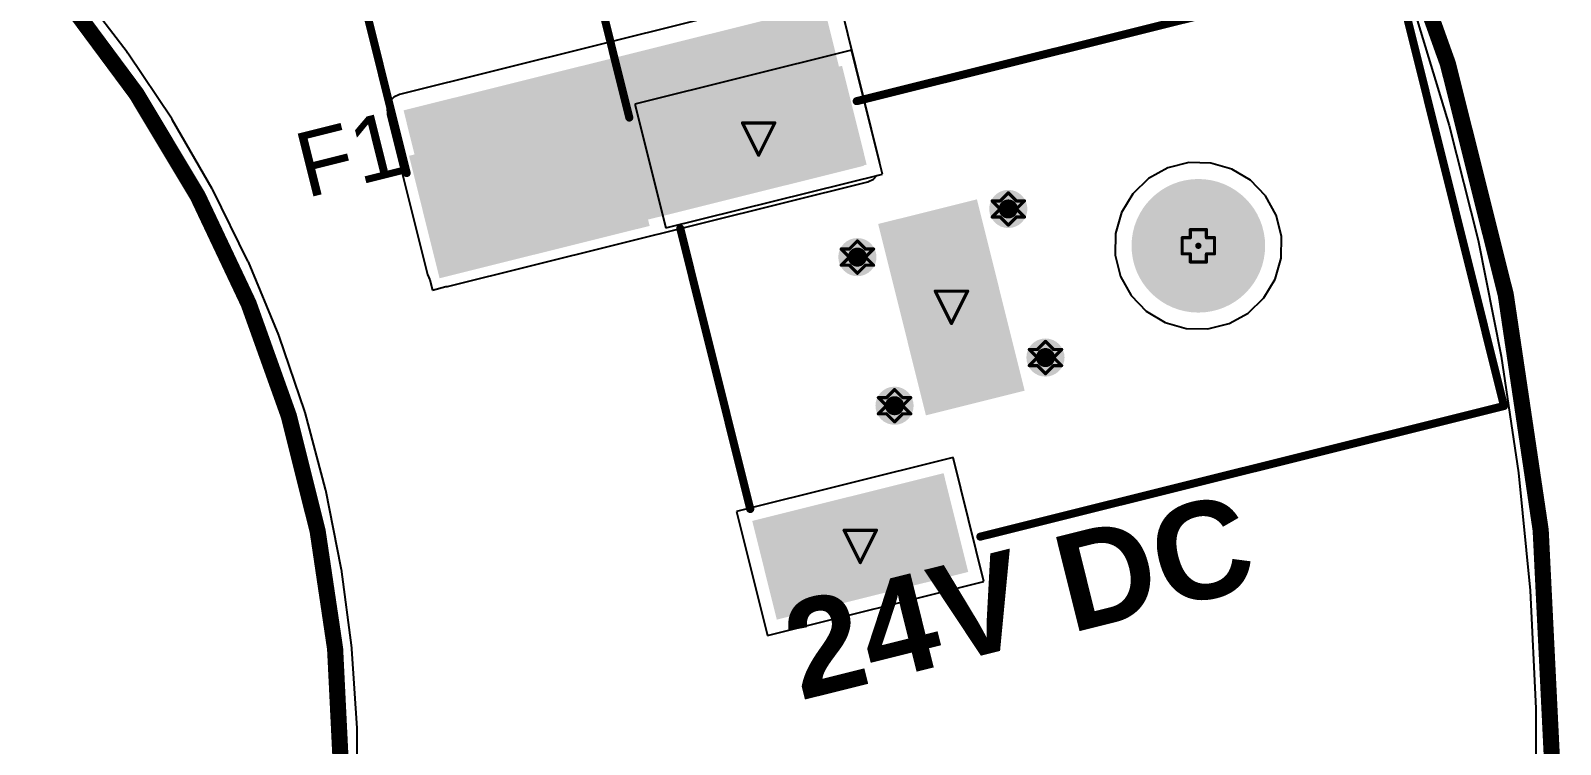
# Model space of a CAD drawing. Header units: inches. Extents: x -38 to 391, y -38 to 85.
# Drawn here: x 14.18 to 38.23, y 0.37 to 11.59 of the extents above; entities that cross this region are included whole.
import ezdxf

# ---------------------------------------------------------------- set-up
doc = ezdxf.new("R2010")
doc.units = ezdxf.units.IN
for name, color, linetype in [('Board Outline', 216, 'Continuous'), ('Bottom Layer', 5, 'Continuous'), ('Bottom Solder', 6, 'Continuous'), ('Drill Drawing', 1, 'Continuous'), ('Multi-Layer', 9, 'Continuous'), ('Pad Holes', 156, 'Continuous'), ('Top Layer', 1, 'Continuous'), ('Top Overlay', 2, 'Continuous'), ('Top Paste', 8, 'Continuous'), ('Top Solder', 216, 'Continuous'), ('Via Holes', 16, 'Continuous')]:
    doc.layers.add(name, color=color, linetype=linetype)
doc.styles.add('Arial', font='', dxfattribs={"height": 0.2})
doc.styles.add('Arial_Bold', font='', dxfattribs={"height": 0.2})
doc.styles.get('Arial').set_extended_font_data('Arial')
doc.styles.get('Arial_Bold').set_extended_font_data('Arial', bold=True)

msp = doc.modelspace()

# ---------------------------------------------------------------- hatches: boundary and pattern name
at = {"layer": 'Bottom Layer'}
for points in [[(24.352, 8.791), (23.989, 10.247), (26.9, 10.973), (27.263, 9.517)], [(29.747, 5.963), (28.291, 5.6), (27.566, 8.511), (29.021, 8.873)], [(28.497, 4.569), (28.86, 3.113), (25.949, 2.388), (25.586, 3.843)]]:
    msp.add_hatch(color=5, dxfattribs=at).paths.add_polyline_path(points)
h = msp.add_hatch(color=5, dxfattribs=at)
edge = h.paths.add_edge_path()
edge.add_arc((29.55, 8.783), 0.3, 0, 360)
h = msp.add_hatch(color=5, dxfattribs=at)
edge = h.paths.add_edge_path()
edge.add_arc((27.178, 8.026), 0.3, 0, 360)
h = msp.add_hatch(color=5, dxfattribs=at)
edge = h.paths.add_edge_path()
edge.add_arc((30.134, 6.447), 0.3, 0, 360)
h = msp.add_hatch(color=5, dxfattribs=at)
edge = h.paths.add_edge_path()
edge.add_arc((27.762, 5.69), 0.3, 0, 360)
at = {"layer": 'Bottom Solder'}
for points in [[(24.316, 8.731), (23.929, 10.283), (26.937, 11.033), (27.324, 9.481)], [(29.807, 5.926), (28.255, 5.539), (27.505, 8.547), (29.057, 8.934)], [(28.533, 4.629), (28.92, 3.077), (25.912, 2.327), (25.525, 3.879)]]:
    msp.add_hatch(color=6, dxfattribs=at).paths.add_polyline_path(points)
h = msp.add_hatch(color=6, dxfattribs=at)
edge = h.paths.add_edge_path()
edge.add_arc((32.537, 8.204), 0.05, 0, 360)
at = {"layer": 'Multi-Layer'}
for points in [[(24.352, 8.791), (23.989, 10.247), (26.9, 10.973), (27.263, 9.517)], [(29.747, 5.963), (28.291, 5.6), (27.566, 8.511), (29.021, 8.873)], [(28.497, 4.569), (28.86, 3.113), (25.949, 2.388), (25.586, 3.843)]]:
    msp.add_hatch(color=9, dxfattribs=at).paths.add_polyline_path(points)
at = {"layer": 'Pad Holes'}
h = msp.add_hatch(color=7, dxfattribs=at)
edge = h.paths.add_edge_path()
edge.add_arc((25.044, 9.737), 0.5, 104, 284)
edge.add_line((25.165, 9.252), (26.329, 9.542))
edge.add_arc((26.208, 10.027), 0.5, 284, 464)
edge.add_line((26.087, 10.512), (24.923, 10.222))
h = msp.add_hatch(color=7, dxfattribs=at)
edge = h.paths.add_edge_path()
edge.add_arc((32.537, 8.204), 1.05, 0, 360)
h = msp.add_hatch(color=7, dxfattribs=at)
edge = h.paths.add_edge_path()
edge.add_arc((28.511, 7.819), 0.5, 14, 194)
edge.add_line((28.026, 7.698), (28.316, 6.533))
edge.add_arc((28.801, 6.654), 0.5, 194, 374)
edge.add_line((29.287, 6.775), (28.996, 7.94))
h = msp.add_hatch(color=7, dxfattribs=at)
edge = h.paths.add_edge_path()
edge.add_arc((26.641, 3.333), 0.5, 104, 284)
edge.add_line((26.762, 2.848), (27.926, 3.138))
edge.add_arc((27.805, 3.623), 0.5, 284, 464)
edge.add_line((27.684, 4.108), (26.52, 3.818))
at = {"layer": 'Top Layer'}
for points in [[(26.649, 11.98), (20.045, 10.333), (20.673, 7.814), (27.277, 9.461)], [(24.352, 8.791), (23.989, 10.247), (26.9, 10.973), (27.263, 9.517)], [(20.685, 7.817), (20.254, 9.544), (23.359, 10.318), (23.79, 8.591)], [(29.747, 5.963), (28.291, 5.6), (27.566, 8.511), (29.021, 8.873)], [(28.497, 4.569), (28.86, 3.113), (25.949, 2.388), (25.586, 3.843)]]:
    msp.add_hatch(color=1, dxfattribs=at).paths.add_polyline_path(points)
h = msp.add_hatch(color=1, dxfattribs=at)
edge = h.paths.add_edge_path()
edge.add_arc((29.55, 8.783), 0.3, 0, 360)
h = msp.add_hatch(color=1, dxfattribs=at)
edge = h.paths.add_edge_path()
edge.add_arc((27.178, 8.026), 0.3, 0, 360)
h = msp.add_hatch(color=1, dxfattribs=at)
edge = h.paths.add_edge_path()
edge.add_arc((30.134, 6.447), 0.3, 0, 360)
h = msp.add_hatch(color=1, dxfattribs=at)
edge = h.paths.add_edge_path()
edge.add_arc((27.762, 5.69), 0.3, 0, 360)
at = {"layer": 'Top Paste'}
msp.add_hatch(color=8, dxfattribs=at).paths.add_polyline_path([(20.685, 7.817), (20.254, 9.544), (23.359, 10.318), (23.79, 8.591)])
at = {"layer": 'Top Solder'}
for points in [[(24.316, 8.731), (23.929, 10.283), (26.937, 11.033), (27.324, 9.481)], [(20.611, 7.694), (20.131, 9.618), (23.433, 10.442), (23.913, 8.517)], [(29.807, 5.926), (28.255, 5.539), (27.505, 8.547), (29.057, 8.934)], [(28.533, 4.629), (28.92, 3.077), (25.912, 2.327), (25.525, 3.879)]]:
    msp.add_hatch(color=216, dxfattribs=at).paths.add_polyline_path(points)
h = msp.add_hatch(color=216, dxfattribs=at)
edge = h.paths.add_edge_path()
edge.add_arc((32.537, 8.204), 0.05, 0, 360)
at = {"layer": 'Via Holes'}
h = msp.add_hatch(color=7, dxfattribs=at)
edge = h.paths.add_edge_path()
edge.add_arc((29.55, 8.783), 0.15, 0, 360)
h = msp.add_hatch(color=7, dxfattribs=at)
edge = h.paths.add_edge_path()
edge.add_arc((27.178, 8.026), 0.15, 0, 360)
h = msp.add_hatch(color=7, dxfattribs=at)
edge = h.paths.add_edge_path()
edge.add_arc((30.134, 6.447), 0.15, 0, 360)
h = msp.add_hatch(color=7, dxfattribs=at)
edge = h.paths.add_edge_path()
edge.add_arc((27.762, 5.69), 0.15, 0, 360)

# ---------------------------------------------------------------- linework, layer by layer
at = {"layer": 'Board Outline'}
for points in [[(38.101, 0, 0.254, 0.254, 1), (-38.099, 0, 0.254, 0.254, 1)], [(19.061, 0, 0.254, 0.254, 1), (-19.061, 0, 0.254, 0.254, 1)]]:
    msp.add_lwpolyline(points, format="xyseb", close=True, dxfattribs=at)
at = {"layer": 'Bottom Layer'}
for p, q in [((15.703, 11.246), (14.944, 12.236)), ((35.942, 11.874), (36.481, 10.096)), ((15.707, 11.239), (15.703, 11.246)), ((15.713, 11.232), (15.707, 11.239)), ((16.407, 10.195), (15.713, 11.232)), ((27.085, 11.281), (23.681, 10.432)), ((27.571, 9.332), (27.085, 11.281)), ((23.681, 10.432), (24.167, 8.484)), ((16.41, 10.187), (16.407, 10.195)), ((16.415, 10.18), (16.41, 10.187)), ((17.039, 9.1), (16.415, 10.18)), ((36.481, 10.096), (36.933, 8.294)), ((32.055, 9.428), (31.755, 9.261)), ((32.389, 9.511), (32.055, 9.428)), ((32.732, 9.505), (32.389, 9.511)), ((33.062, 9.41), (32.732, 9.505)), ((33.356, 9.234), (33.062, 9.41)), ((24.167, 8.484), (27.571, 9.332)), ((31.755, 9.261), (31.508, 9.023)), ((33.595, 8.987), (33.356, 9.234)), ((17.042, 9.092), (17.039, 9.1)), ((17.047, 9.085), (17.042, 9.092)), ((17.599, 7.965), (17.047, 9.085)), ((31.508, 9.023), (31.331, 8.729)), ((33.761, 8.686), (33.595, 8.987)), ((31.331, 8.729), (31.237, 8.399)), ((33.844, 8.353), (33.761, 8.686)), ((31.237, 8.399), (31.231, 8.055)), ((33.838, 8.01), (33.844, 8.353)), ((36.933, 8.294), (37.295, 6.471)), ((17.602, 7.957), (17.599, 7.965)), ((17.606, 7.95), (17.602, 7.957)), ((18.084, 6.797), (17.606, 7.95)), ((31.231, 8.055), (31.314, 7.722)), ((33.744, 7.68), (33.838, 8.01)), ((31.314, 7.722), (31.48, 7.422)), ((33.567, 7.385), (33.744, 7.68)), ((31.48, 7.422), (31.719, 7.175)), ((33.32, 7.147), (33.567, 7.385)), ((31.719, 7.175), (32.013, 6.998)), ((32.013, 6.998), (32.343, 6.903)), ((32.686, 6.897), (33.019, 6.98)), ((33.019, 6.98), (33.32, 7.147)), ((18.086, 6.789), (18.084, 6.797)), ((18.09, 6.781), (18.086, 6.789)), ((18.491, 5.599), (18.09, 6.781)), ((32.343, 6.903), (32.686, 6.897)), ((37.295, 6.471), (37.568, 4.634)), ((18.492, 5.591), (18.491, 5.599)), ((18.496, 5.583), (18.492, 5.591)), ((18.819, 4.378), (18.496, 5.583)), ((28.682, 4.877), (25.278, 4.028)), ((29.168, 2.928), (28.682, 4.877)), ((37.568, 4.634), (37.75, 2.785)), ((18.82, 4.369), (18.819, 4.378)), ((18.823, 4.361), (18.82, 4.369)), ((19.066, 3.137), (18.823, 4.361)), ((25.278, 4.028), (25.764, 2.08)), ((19.066, 3.129), (19.066, 3.137)), ((19.069, 3.121), (19.066, 3.129)), ((19.232, 1.883), (19.069, 3.121)), ((25.764, 2.08), (29.168, 2.928)), ((37.75, 2.785), (37.841, 0.929)), ((19.231, 1.875), (19.232, 1.883)), ((19.234, 1.866), (19.231, 1.875)), ((19.315, 0.621), (19.234, 1.866)), ((37.841, 0.929), (37.841, 0)), ((19.314, 0.613), (19.315, 0.621)), ((19.316, 0.604), (19.314, 0.613)), ((19.316, -0.644), (19.316, 0.604))]:
    msp.add_line(p, q, dxfattribs=at)
at = {"layer": 'Drill Drawing'}
for points in [[(25.372, 10.136, 0.0508, 0.0508, 0), (25.88, 10.136, 0.0508, 0.0508, 0)], [(25.372, 10.136, 0.0508, 0.0508, 0), (25.626, 9.628, 0.0508, 0.0508, 0)], [(25.626, 9.628, 0.0508, 0.0508, 0), (25.88, 10.136, 0.0508, 0.0508, 0)], [(29.296, 8.91, 0.0508, 0.0508, 0), (29.423, 8.783, 0.0508, 0.0508, 0)], [(29.296, 8.91, 0.0508, 0.0508, 0), (29.423, 8.91, 0.0508, 0.0508, 0)], [(29.423, 8.91, 0.0508, 0.0508, 0), (29.55, 9.037, 0.0508, 0.0508, 0)], [(29.55, 9.037, 0.0508, 0.0508, 0), (29.677, 8.91, 0.0508, 0.0508, 0)], [(29.677, 8.91, 0.0508, 0.0508, 0), (29.804, 8.91, 0.0508, 0.0508, 0)], [(29.677, 8.783, 0.0508, 0.0508, 0), (29.804, 8.91, 0.0508, 0.0508, 0)], [(29.296, 8.656, 0.0508, 0.0508, 0), (29.423, 8.783, 0.0508, 0.0508, 0)], [(29.296, 8.656, 0.0508, 0.0508, 0), (29.423, 8.656, 0.0508, 0.0508, 0)], [(29.423, 8.656, 0.0508, 0.0508, 0), (29.55, 8.529, 0.0508, 0.0508, 0)], [(29.55, 8.529, 0.0508, 0.0508, 0), (29.677, 8.656, 0.0508, 0.0508, 0)], [(29.677, 8.783, 0.0508, 0.0508, 0), (29.804, 8.656, 0.0508, 0.0508, 0)], [(29.677, 8.656, 0.0508, 0.0508, 0), (29.804, 8.656, 0.0508, 0.0508, 0)], [(32.41, 8.331, 0.0508, 0.0508, 0), (32.41, 8.458, 0.0508, 0.0508, 0)], [(32.41, 8.458, 0.0508, 0.0508, 0), (32.664, 8.458, 0.0508, 0.0508, 0)], [(32.664, 8.331, 0.0508, 0.0508, 0), (32.664, 8.458, 0.0508, 0.0508, 0)], [(26.924, 8.153, 0.0508, 0.0508, 0), (27.051, 8.026, 0.0508, 0.0508, 0)], [(26.924, 8.153, 0.0508, 0.0508, 0), (27.051, 8.153, 0.0508, 0.0508, 0)], [(27.051, 8.153, 0.0508, 0.0508, 0), (27.178, 8.28, 0.0508, 0.0508, 0)], [(27.178, 8.28, 0.0508, 0.0508, 0), (27.305, 8.153, 0.0508, 0.0508, 0)], [(27.305, 8.153, 0.0508, 0.0508, 0), (27.432, 8.153, 0.0508, 0.0508, 0)], [(27.305, 8.026, 0.0508, 0.0508, 0), (27.432, 8.153, 0.0508, 0.0508, 0)], [(32.283, 8.077, 0.0508, 0.0508, 0), (32.283, 8.331, 0.0508, 0.0508, 0)], [(32.283, 8.331, 0.0508, 0.0508, 0), (32.41, 8.331, 0.0508, 0.0508, 0)], [(32.664, 8.331, 0.0508, 0.0508, 0), (32.791, 8.331, 0.0508, 0.0508, 0)], [(32.791, 8.077, 0.0508, 0.0508, 0), (32.791, 8.331, 0.0508, 0.0508, 0)], [(26.924, 7.899, 0.0508, 0.0508, 0), (27.051, 8.026, 0.0508, 0.0508, 0)], [(27.305, 8.026, 0.0508, 0.0508, 0), (27.432, 7.899, 0.0508, 0.0508, 0)], [(32.283, 8.077, 0.0508, 0.0508, 0), (32.41, 8.077, 0.0508, 0.0508, 0)], [(32.41, 7.95, 0.0508, 0.0508, 0), (32.41, 8.077, 0.0508, 0.0508, 0)], [(32.41, 7.95, 0.0508, 0.0508, 0), (32.664, 7.95, 0.0508, 0.0508, 0)], [(32.664, 8.077, 0.0508, 0.0508, 0), (32.791, 8.077, 0.0508, 0.0508, 0)], [(32.664, 7.95, 0.0508, 0.0508, 0), (32.664, 8.077, 0.0508, 0.0508, 0)], [(26.924, 7.899, 0.0508, 0.0508, 0), (27.051, 7.899, 0.0508, 0.0508, 0)], [(27.051, 7.899, 0.0508, 0.0508, 0), (27.178, 7.772, 0.0508, 0.0508, 0)], [(27.178, 7.772, 0.0508, 0.0508, 0), (27.305, 7.899, 0.0508, 0.0508, 0)], [(27.305, 7.899, 0.0508, 0.0508, 0), (27.432, 7.899, 0.0508, 0.0508, 0)], [(28.402, 7.491, 0.0508, 0.0508, 0), (28.91, 7.491, 0.0508, 0.0508, 0)], [(28.402, 7.491, 0.0508, 0.0508, 0), (28.656, 6.983, 0.0508, 0.0508, 0)], [(28.656, 6.983, 0.0508, 0.0508, 0), (28.91, 7.491, 0.0508, 0.0508, 0)], [(29.88, 6.574, 0.0508, 0.0508, 0), (30.007, 6.447, 0.0508, 0.0508, 0)], [(29.88, 6.574, 0.0508, 0.0508, 0), (30.007, 6.574, 0.0508, 0.0508, 0)], [(30.007, 6.574, 0.0508, 0.0508, 0), (30.134, 6.701, 0.0508, 0.0508, 0)], [(30.134, 6.701, 0.0508, 0.0508, 0), (30.261, 6.574, 0.0508, 0.0508, 0)], [(30.261, 6.574, 0.0508, 0.0508, 0), (30.388, 6.574, 0.0508, 0.0508, 0)], [(30.261, 6.447, 0.0508, 0.0508, 0), (30.388, 6.574, 0.0508, 0.0508, 0)], [(29.88, 6.32, 0.0508, 0.0508, 0), (30.007, 6.447, 0.0508, 0.0508, 0)], [(29.88, 6.32, 0.0508, 0.0508, 0), (30.007, 6.32, 0.0508, 0.0508, 0)], [(30.007, 6.32, 0.0508, 0.0508, 0), (30.134, 6.193, 0.0508, 0.0508, 0)], [(30.134, 6.193, 0.0508, 0.0508, 0), (30.261, 6.32, 0.0508, 0.0508, 0)], [(30.261, 6.447, 0.0508, 0.0508, 0), (30.388, 6.32, 0.0508, 0.0508, 0)], [(30.261, 6.32, 0.0508, 0.0508, 0), (30.388, 6.32, 0.0508, 0.0508, 0)], [(27.508, 5.817, 0.0508, 0.0508, 0), (27.635, 5.69, 0.0508, 0.0508, 0)], [(27.508, 5.817, 0.0508, 0.0508, 0), (27.635, 5.817, 0.0508, 0.0508, 0)], [(27.635, 5.817, 0.0508, 0.0508, 0), (27.762, 5.944, 0.0508, 0.0508, 0)], [(27.762, 5.944, 0.0508, 0.0508, 0), (27.889, 5.817, 0.0508, 0.0508, 0)], [(27.889, 5.817, 0.0508, 0.0508, 0), (28.016, 5.817, 0.0508, 0.0508, 0)], [(27.889, 5.69, 0.0508, 0.0508, 0), (28.016, 5.817, 0.0508, 0.0508, 0)], [(27.508, 5.563, 0.0508, 0.0508, 0), (27.635, 5.69, 0.0508, 0.0508, 0)], [(27.508, 5.563, 0.0508, 0.0508, 0), (27.635, 5.563, 0.0508, 0.0508, 0)], [(27.635, 5.563, 0.0508, 0.0508, 0), (27.762, 5.436, 0.0508, 0.0508, 0)], [(27.762, 5.436, 0.0508, 0.0508, 0), (27.889, 5.563, 0.0508, 0.0508, 0)], [(27.889, 5.69, 0.0508, 0.0508, 0), (28.016, 5.563, 0.0508, 0.0508, 0)], [(27.889, 5.563, 0.0508, 0.0508, 0), (28.016, 5.563, 0.0508, 0.0508, 0)], [(26.969, 3.732, 0.0508, 0.0508, 0), (27.477, 3.732, 0.0508, 0.0508, 0)], [(26.969, 3.732, 0.0508, 0.0508, 0), (27.223, 3.224, 0.0508, 0.0508, 0)], [(27.223, 3.224, 0.0508, 0.0508, 0), (27.477, 3.732, 0.0508, 0.0508, 0)]]:
    msp.add_lwpolyline(points, format="xyseb", dxfattribs=at)
for points in [[(25.36, 10.136, 0.0254, 0.0254, 1), (25.385, 10.136, 0.0254, 0.0254, 1)], [(25.36, 10.136, 0.0254, 0.0254, 1), (25.385, 10.136, 0.0254, 0.0254, 1)], [(25.868, 10.136, 0.0254, 0.0254, 1), (25.893, 10.136, 0.0254, 0.0254, 1)], [(25.868, 10.136, 0.0254, 0.0254, 1), (25.893, 10.136, 0.0254, 0.0254, 1)], [(25.614, 9.628, 0.0254, 0.0254, 1), (25.639, 9.628, 0.0254, 0.0254, 1)], [(25.614, 9.628, 0.0254, 0.0254, 1), (25.639, 9.628, 0.0254, 0.0254, 1)], [(29.284, 8.91, 0.0254, 0.0254, 1), (29.309, 8.91, 0.0254, 0.0254, 1)], [(29.284, 8.91, 0.0254, 0.0254, 1), (29.309, 8.91, 0.0254, 0.0254, 1)], [(29.411, 8.91, 0.0254, 0.0254, 1), (29.436, 8.91, 0.0254, 0.0254, 1)], [(29.411, 8.91, 0.0254, 0.0254, 1), (29.436, 8.91, 0.0254, 0.0254, 1)], [(29.538, 9.037, 0.0254, 0.0254, 1), (29.563, 9.037, 0.0254, 0.0254, 1)], [(29.538, 9.037, 0.0254, 0.0254, 1), (29.563, 9.037, 0.0254, 0.0254, 1)], [(29.665, 8.91, 0.0254, 0.0254, 1), (29.69, 8.91, 0.0254, 0.0254, 1)], [(29.665, 8.91, 0.0254, 0.0254, 1), (29.69, 8.91, 0.0254, 0.0254, 1)], [(29.792, 8.91, 0.0254, 0.0254, 1), (29.817, 8.91, 0.0254, 0.0254, 1)], [(29.792, 8.91, 0.0254, 0.0254, 1), (29.817, 8.91, 0.0254, 0.0254, 1)], [(29.284, 8.656, 0.0254, 0.0254, 1), (29.309, 8.656, 0.0254, 0.0254, 1)], [(29.284, 8.656, 0.0254, 0.0254, 1), (29.309, 8.656, 0.0254, 0.0254, 1)], [(29.411, 8.783, 0.0254, 0.0254, 1), (29.436, 8.783, 0.0254, 0.0254, 1)], [(29.411, 8.783, 0.0254, 0.0254, 1), (29.436, 8.783, 0.0254, 0.0254, 1)], [(29.411, 8.656, 0.0254, 0.0254, 1), (29.436, 8.656, 0.0254, 0.0254, 1)], [(29.411, 8.656, 0.0254, 0.0254, 1), (29.436, 8.656, 0.0254, 0.0254, 1)], [(29.665, 8.783, 0.0254, 0.0254, 1), (29.69, 8.783, 0.0254, 0.0254, 1)], [(29.665, 8.783, 0.0254, 0.0254, 1), (29.69, 8.783, 0.0254, 0.0254, 1)], [(29.665, 8.656, 0.0254, 0.0254, 1), (29.69, 8.656, 0.0254, 0.0254, 1)], [(29.665, 8.656, 0.0254, 0.0254, 1), (29.69, 8.656, 0.0254, 0.0254, 1)], [(29.792, 8.656, 0.0254, 0.0254, 1), (29.817, 8.656, 0.0254, 0.0254, 1)], [(29.792, 8.656, 0.0254, 0.0254, 1), (29.817, 8.656, 0.0254, 0.0254, 1)], [(29.538, 8.529, 0.0254, 0.0254, 1), (29.563, 8.529, 0.0254, 0.0254, 1)], [(29.538, 8.529, 0.0254, 0.0254, 1), (29.563, 8.529, 0.0254, 0.0254, 1)], [(32.398, 8.458, 0.0254, 0.0254, 1), (32.423, 8.458, 0.0254, 0.0254, 1)], [(32.398, 8.458, 0.0254, 0.0254, 1), (32.423, 8.458, 0.0254, 0.0254, 1)], [(32.652, 8.458, 0.0254, 0.0254, 1), (32.677, 8.458, 0.0254, 0.0254, 1)], [(32.652, 8.458, 0.0254, 0.0254, 1), (32.677, 8.458, 0.0254, 0.0254, 1)], [(26.911, 8.153, 0.0254, 0.0254, 1), (26.937, 8.153, 0.0254, 0.0254, 1)], [(26.911, 8.153, 0.0254, 0.0254, 1), (26.937, 8.153, 0.0254, 0.0254, 1)], [(27.038, 8.153, 0.0254, 0.0254, 1), (27.064, 8.153, 0.0254, 0.0254, 1)], [(27.038, 8.153, 0.0254, 0.0254, 1), (27.064, 8.153, 0.0254, 0.0254, 1)], [(27.165, 8.28, 0.0254, 0.0254, 1), (27.191, 8.28, 0.0254, 0.0254, 1)], [(27.165, 8.28, 0.0254, 0.0254, 1), (27.191, 8.28, 0.0254, 0.0254, 1)], [(27.292, 8.153, 0.0254, 0.0254, 1), (27.318, 8.153, 0.0254, 0.0254, 1)], [(27.292, 8.153, 0.0254, 0.0254, 1), (27.318, 8.153, 0.0254, 0.0254, 1)], [(27.419, 8.153, 0.0254, 0.0254, 1), (27.445, 8.153, 0.0254, 0.0254, 1)], [(27.419, 8.153, 0.0254, 0.0254, 1), (27.445, 8.153, 0.0254, 0.0254, 1)], [(32.271, 8.331, 0.0254, 0.0254, 1), (32.296, 8.331, 0.0254, 0.0254, 1)], [(32.271, 8.331, 0.0254, 0.0254, 1), (32.296, 8.331, 0.0254, 0.0254, 1)], [(32.398, 8.331, 0.0254, 0.0254, 1), (32.423, 8.331, 0.0254, 0.0254, 1)], [(32.398, 8.331, 0.0254, 0.0254, 1), (32.423, 8.331, 0.0254, 0.0254, 1)], [(32.652, 8.331, 0.0254, 0.0254, 1), (32.677, 8.331, 0.0254, 0.0254, 1)], [(32.652, 8.331, 0.0254, 0.0254, 1), (32.677, 8.331, 0.0254, 0.0254, 1)], [(32.779, 8.331, 0.0254, 0.0254, 1), (32.804, 8.331, 0.0254, 0.0254, 1)], [(32.779, 8.331, 0.0254, 0.0254, 1), (32.804, 8.331, 0.0254, 0.0254, 1)], [(27.038, 8.026, 0.0254, 0.0254, 1), (27.064, 8.026, 0.0254, 0.0254, 1)], [(27.038, 8.026, 0.0254, 0.0254, 1), (27.064, 8.026, 0.0254, 0.0254, 1)], [(27.292, 8.026, 0.0254, 0.0254, 1), (27.318, 8.026, 0.0254, 0.0254, 1)], [(27.292, 8.026, 0.0254, 0.0254, 1), (27.318, 8.026, 0.0254, 0.0254, 1)], [(32.271, 8.077, 0.0254, 0.0254, 1), (32.296, 8.077, 0.0254, 0.0254, 1)], [(32.271, 8.077, 0.0254, 0.0254, 1), (32.296, 8.077, 0.0254, 0.0254, 1)], [(32.398, 8.077, 0.0254, 0.0254, 1), (32.423, 8.077, 0.0254, 0.0254, 1)], [(32.398, 8.077, 0.0254, 0.0254, 1), (32.423, 8.077, 0.0254, 0.0254, 1)], [(32.398, 7.95, 0.0254, 0.0254, 1), (32.423, 7.95, 0.0254, 0.0254, 1)], [(32.398, 7.95, 0.0254, 0.0254, 1), (32.423, 7.95, 0.0254, 0.0254, 1)], [(32.652, 8.077, 0.0254, 0.0254, 1), (32.677, 8.077, 0.0254, 0.0254, 1)], [(32.652, 8.077, 0.0254, 0.0254, 1), (32.677, 8.077, 0.0254, 0.0254, 1)], [(32.652, 7.95, 0.0254, 0.0254, 1), (32.677, 7.95, 0.0254, 0.0254, 1)], [(32.652, 7.95, 0.0254, 0.0254, 1), (32.677, 7.95, 0.0254, 0.0254, 1)], [(32.779, 8.077, 0.0254, 0.0254, 1), (32.804, 8.077, 0.0254, 0.0254, 1)], [(32.779, 8.077, 0.0254, 0.0254, 1), (32.804, 8.077, 0.0254, 0.0254, 1)], [(26.911, 7.899, 0.0254, 0.0254, 1), (26.937, 7.899, 0.0254, 0.0254, 1)], [(26.911, 7.899, 0.0254, 0.0254, 1), (26.937, 7.899, 0.0254, 0.0254, 1)], [(27.038, 7.899, 0.0254, 0.0254, 1), (27.064, 7.899, 0.0254, 0.0254, 1)], [(27.038, 7.899, 0.0254, 0.0254, 1), (27.064, 7.899, 0.0254, 0.0254, 1)], [(27.165, 7.772, 0.0254, 0.0254, 1), (27.191, 7.772, 0.0254, 0.0254, 1)], [(27.165, 7.772, 0.0254, 0.0254, 1), (27.191, 7.772, 0.0254, 0.0254, 1)], [(27.292, 7.899, 0.0254, 0.0254, 1), (27.318, 7.899, 0.0254, 0.0254, 1)], [(27.292, 7.899, 0.0254, 0.0254, 1), (27.318, 7.899, 0.0254, 0.0254, 1)], [(27.419, 7.899, 0.0254, 0.0254, 1), (27.445, 7.899, 0.0254, 0.0254, 1)], [(27.419, 7.899, 0.0254, 0.0254, 1), (27.445, 7.899, 0.0254, 0.0254, 1)], [(28.39, 7.491, 0.0254, 0.0254, 1), (28.415, 7.491, 0.0254, 0.0254, 1)], [(28.39, 7.491, 0.0254, 0.0254, 1), (28.415, 7.491, 0.0254, 0.0254, 1)], [(28.898, 7.491, 0.0254, 0.0254, 1), (28.923, 7.491, 0.0254, 0.0254, 1)], [(28.898, 7.491, 0.0254, 0.0254, 1), (28.923, 7.491, 0.0254, 0.0254, 1)], [(28.644, 6.983, 0.0254, 0.0254, 1), (28.669, 6.983, 0.0254, 0.0254, 1)], [(28.644, 6.983, 0.0254, 0.0254, 1), (28.669, 6.983, 0.0254, 0.0254, 1)], [(29.868, 6.574, 0.0254, 0.0254, 1), (29.893, 6.574, 0.0254, 0.0254, 1)], [(29.868, 6.574, 0.0254, 0.0254, 1), (29.893, 6.574, 0.0254, 0.0254, 1)], [(29.995, 6.574, 0.0254, 0.0254, 1), (30.02, 6.574, 0.0254, 0.0254, 1)], [(29.995, 6.574, 0.0254, 0.0254, 1), (30.02, 6.574, 0.0254, 0.0254, 1)], [(30.122, 6.701, 0.0254, 0.0254, 1), (30.147, 6.701, 0.0254, 0.0254, 1)], [(30.122, 6.701, 0.0254, 0.0254, 1), (30.147, 6.701, 0.0254, 0.0254, 1)], [(30.249, 6.574, 0.0254, 0.0254, 1), (30.274, 6.574, 0.0254, 0.0254, 1)], [(30.249, 6.574, 0.0254, 0.0254, 1), (30.274, 6.574, 0.0254, 0.0254, 1)], [(30.376, 6.574, 0.0254, 0.0254, 1), (30.401, 6.574, 0.0254, 0.0254, 1)], [(30.376, 6.574, 0.0254, 0.0254, 1), (30.401, 6.574, 0.0254, 0.0254, 1)], [(29.868, 6.32, 0.0254, 0.0254, 1), (29.893, 6.32, 0.0254, 0.0254, 1)], [(29.868, 6.32, 0.0254, 0.0254, 1), (29.893, 6.32, 0.0254, 0.0254, 1)], [(29.995, 6.447, 0.0254, 0.0254, 1), (30.02, 6.447, 0.0254, 0.0254, 1)], [(29.995, 6.447, 0.0254, 0.0254, 1), (30.02, 6.447, 0.0254, 0.0254, 1)], [(29.995, 6.32, 0.0254, 0.0254, 1), (30.02, 6.32, 0.0254, 0.0254, 1)], [(29.995, 6.32, 0.0254, 0.0254, 1), (30.02, 6.32, 0.0254, 0.0254, 1)], [(30.249, 6.447, 0.0254, 0.0254, 1), (30.274, 6.447, 0.0254, 0.0254, 1)], [(30.249, 6.447, 0.0254, 0.0254, 1), (30.274, 6.447, 0.0254, 0.0254, 1)], [(30.249, 6.32, 0.0254, 0.0254, 1), (30.274, 6.32, 0.0254, 0.0254, 1)], [(30.249, 6.32, 0.0254, 0.0254, 1), (30.274, 6.32, 0.0254, 0.0254, 1)], [(30.376, 6.32, 0.0254, 0.0254, 1), (30.401, 6.32, 0.0254, 0.0254, 1)], [(30.376, 6.32, 0.0254, 0.0254, 1), (30.401, 6.32, 0.0254, 0.0254, 1)], [(30.122, 6.193, 0.0254, 0.0254, 1), (30.147, 6.193, 0.0254, 0.0254, 1)], [(30.122, 6.193, 0.0254, 0.0254, 1), (30.147, 6.193, 0.0254, 0.0254, 1)], [(27.495, 5.817, 0.0254, 0.0254, 1), (27.521, 5.817, 0.0254, 0.0254, 1)], [(27.495, 5.817, 0.0254, 0.0254, 1), (27.521, 5.817, 0.0254, 0.0254, 1)], [(27.622, 5.817, 0.0254, 0.0254, 1), (27.648, 5.817, 0.0254, 0.0254, 1)], [(27.622, 5.817, 0.0254, 0.0254, 1), (27.648, 5.817, 0.0254, 0.0254, 1)], [(27.75, 5.944, 0.0254, 0.0254, 1), (27.775, 5.944, 0.0254, 0.0254, 1)], [(27.75, 5.944, 0.0254, 0.0254, 1), (27.775, 5.944, 0.0254, 0.0254, 1)], [(27.877, 5.817, 0.0254, 0.0254, 1), (27.902, 5.817, 0.0254, 0.0254, 1)], [(27.877, 5.817, 0.0254, 0.0254, 1), (27.902, 5.817, 0.0254, 0.0254, 1)], [(28.003, 5.817, 0.0254, 0.0254, 1), (28.029, 5.817, 0.0254, 0.0254, 1)], [(28.003, 5.817, 0.0254, 0.0254, 1), (28.029, 5.817, 0.0254, 0.0254, 1)], [(27.495, 5.563, 0.0254, 0.0254, 1), (27.521, 5.563, 0.0254, 0.0254, 1)], [(27.495, 5.563, 0.0254, 0.0254, 1), (27.521, 5.563, 0.0254, 0.0254, 1)], [(27.622, 5.69, 0.0254, 0.0254, 1), (27.648, 5.69, 0.0254, 0.0254, 1)], [(27.622, 5.69, 0.0254, 0.0254, 1), (27.648, 5.69, 0.0254, 0.0254, 1)], [(27.622, 5.563, 0.0254, 0.0254, 1), (27.648, 5.563, 0.0254, 0.0254, 1)], [(27.622, 5.563, 0.0254, 0.0254, 1), (27.648, 5.563, 0.0254, 0.0254, 1)], [(27.877, 5.69, 0.0254, 0.0254, 1), (27.902, 5.69, 0.0254, 0.0254, 1)], [(27.877, 5.69, 0.0254, 0.0254, 1), (27.902, 5.69, 0.0254, 0.0254, 1)], [(27.877, 5.563, 0.0254, 0.0254, 1), (27.902, 5.563, 0.0254, 0.0254, 1)], [(27.877, 5.563, 0.0254, 0.0254, 1), (27.902, 5.563, 0.0254, 0.0254, 1)], [(28.003, 5.563, 0.0254, 0.0254, 1), (28.029, 5.563, 0.0254, 0.0254, 1)], [(28.003, 5.563, 0.0254, 0.0254, 1), (28.029, 5.563, 0.0254, 0.0254, 1)], [(27.75, 5.436, 0.0254, 0.0254, 1), (27.775, 5.436, 0.0254, 0.0254, 1)], [(27.75, 5.436, 0.0254, 0.0254, 1), (27.775, 5.436, 0.0254, 0.0254, 1)], [(26.956, 3.732, 0.0254, 0.0254, 1), (26.982, 3.732, 0.0254, 0.0254, 1)], [(26.956, 3.732, 0.0254, 0.0254, 1), (26.982, 3.732, 0.0254, 0.0254, 1)], [(27.464, 3.732, 0.0254, 0.0254, 1), (27.49, 3.732, 0.0254, 0.0254, 1)], [(27.464, 3.732, 0.0254, 0.0254, 1), (27.49, 3.732, 0.0254, 0.0254, 1)], [(27.21, 3.224, 0.0254, 0.0254, 1), (27.236, 3.224, 0.0254, 0.0254, 1)], [(27.21, 3.224, 0.0254, 0.0254, 1), (27.236, 3.224, 0.0254, 0.0254, 1)]]:
    msp.add_lwpolyline(points, format="xyseb", close=True, dxfattribs=at)
at = {"layer": 'Multi-Layer'}
for p, q in [((15.498, 11.089), (14.738, 12.079)), ((16.191, 10.051), (15.498, 11.089)), ((16.815, 8.97), (16.191, 10.051)), ((17.367, 7.851), (16.815, 8.97)), ((17.845, 6.698), (17.367, 7.851)), ((18.246, 5.516), (17.845, 6.698)), ((18.569, 4.311), (18.246, 5.516)), ((18.812, 3.087), (18.569, 4.311)), ((18.975, 1.85), (18.812, 3.087)), ((19.057, 0.604), (18.975, 1.85)), ((19.057, -0.02), (19.057, 0.604))]:
    msp.add_line(p, q, dxfattribs=at)
at = {"layer": 'Top Layer'}
for p, q in [((15.703, 11.246), (14.944, 12.236)), ((26.587, 12.231), (19.982, 10.584)), ((27.528, 9.524), (26.9, 12.042)), ((35.942, 11.874), (36.481, 10.096)), ((15.707, 11.239), (15.703, 11.246)), ((15.713, 11.232), (15.707, 11.239)), ((16.407, 10.195), (15.713, 11.232)), ((19.982, 10.584), (19.891, 10.541)), ((19.982, 10.584), (19.982, 10.584)), ((19.823, 10.466), (19.789, 10.371)), ((19.789, 10.371), (19.793, 10.27)), ((19.891, 10.541), (19.823, 10.466)), ((16.41, 10.187), (16.407, 10.195)), ((16.415, 10.18), (16.41, 10.187)), ((17.039, 9.1), (16.415, 10.18)), ((19.793, 10.27), (20.421, 7.752)), ((36.481, 10.096), (36.933, 8.294)), ((27.53, 9.498), (27.528, 9.524)), ((27.571, 9.332), (27.53, 9.498)), ((32.055, 9.428), (31.755, 9.261)), ((32.389, 9.511), (32.055, 9.428)), ((32.732, 9.505), (32.389, 9.511)), ((33.062, 9.41), (32.732, 9.505)), ((33.356, 9.234), (33.062, 9.41)), ((20.735, 7.563), (27.34, 9.21)), ((27.34, 9.21), (27.431, 9.253)), ((27.34, 9.21), (27.34, 9.21)), ((27.431, 9.253), (27.484, 9.31)), ((27.484, 9.31), (27.571, 9.332)), ((31.755, 9.261), (31.508, 9.023)), ((33.595, 8.987), (33.356, 9.234)), ((17.042, 9.092), (17.039, 9.1)), ((17.047, 9.085), (17.042, 9.092)), ((17.599, 7.965), (17.047, 9.085)), ((31.508, 9.023), (31.331, 8.729)), ((33.761, 8.686), (33.595, 8.987)), ((31.331, 8.729), (31.237, 8.399)), ((33.844, 8.353), (33.761, 8.686)), ((31.237, 8.399), (31.231, 8.055)), ((33.838, 8.01), (33.844, 8.353)), ((36.933, 8.294), (37.295, 6.471)), ((17.602, 7.957), (17.599, 7.965)), ((17.606, 7.95), (17.602, 7.957)), ((18.084, 6.797), (17.606, 7.95)), ((31.231, 8.055), (31.314, 7.722)), ((33.744, 7.68), (33.838, 8.01)), ((20.421, 7.752), (20.459, 7.671)), ((31.314, 7.722), (31.48, 7.422)), ((20.459, 7.671), (20.5, 7.509)), ((20.5, 7.509), (20.71, 7.562)), ((20.71, 7.562), (20.735, 7.563)), ((33.567, 7.385), (33.744, 7.68)), ((31.48, 7.422), (31.719, 7.175)), ((33.32, 7.147), (33.567, 7.385)), ((31.719, 7.175), (32.013, 6.998)), ((32.013, 6.998), (32.343, 6.903)), ((32.686, 6.897), (33.019, 6.98)), ((33.019, 6.98), (33.32, 7.147)), ((18.086, 6.789), (18.084, 6.797)), ((18.09, 6.781), (18.086, 6.789)), ((18.491, 5.599), (18.09, 6.781)), ((32.343, 6.903), (32.686, 6.897)), ((37.295, 6.471), (37.568, 4.634)), ((18.492, 5.591), (18.491, 5.599)), ((18.496, 5.583), (18.492, 5.591)), ((18.819, 4.378), (18.496, 5.583)), ((28.682, 4.877), (25.278, 4.028)), ((29.168, 2.928), (28.682, 4.877)), ((37.568, 4.634), (37.75, 2.785)), ((18.82, 4.369), (18.819, 4.378)), ((18.823, 4.361), (18.82, 4.369)), ((19.066, 3.137), (18.823, 4.361)), ((25.278, 4.028), (25.764, 2.08)), ((19.066, 3.129), (19.066, 3.137)), ((19.069, 3.121), (19.066, 3.129)), ((19.232, 1.883), (19.069, 3.121)), ((25.764, 2.08), (29.168, 2.928)), ((37.75, 2.785), (37.841, 0.929)), ((19.231, 1.875), (19.232, 1.883)), ((19.234, 1.866), (19.231, 1.875)), ((19.315, 0.621), (19.234, 1.866)), ((37.841, 0.929), (37.841, 0)), ((19.314, 0.613), (19.315, 0.621)), ((19.316, 0.604), (19.314, 0.613)), ((19.316, -0.644), (19.316, 0.604))]:
    msp.add_line(p, q, dxfattribs=at)
at = {"layer": 'Top Overlay'}
for points in [[(22.721, 13.719, 0.127, 0.127, 0), (23.593, 10.22, 0.127, 0.127, 0)], [(19.221, 12.847, 0.127, 0.127, 0), (20.094, 9.347, 0.127, 0.127, 0)], [(27.167, 10.478, 0.127, 0.127, 0), (35.621, 12.586, 0.127, 0.127, 0)], [(35.621, 12.586, 0.127, 0.127, 0), (37.341, 5.685, 0.127, 0.127, 0)], [(24.394, 8.477, 0.127, 0.127, 0), (25.494, 4.066, 0.127, 0.127, 0)], [(29.11, 3.632, 0.127, 0.127, 0), (37.341, 5.685, 0.127, 0.127, 0)]]:
    msp.add_lwpolyline(points, format="xyseb", dxfattribs=at)
for points in [[(27.136, 10.478, 0.0635, 0.0635, 1), (27.199, 10.478, 0.0635, 0.0635, 1)], [(23.561, 10.22, 0.0635, 0.0635, 1), (23.625, 10.22, 0.0635, 0.0635, 1)], [(20.062, 9.347, 0.0635, 0.0635, 1), (20.125, 9.347, 0.0635, 0.0635, 1)], [(24.362, 8.477, 0.0635, 0.0635, 1), (24.426, 8.477, 0.0635, 0.0635, 1)], [(37.31, 5.685, 0.0635, 0.0635, 1), (37.373, 5.685, 0.0635, 0.0635, 1)], [(37.31, 5.685, 0.0635, 0.0635, 1), (37.373, 5.685, 0.0635, 0.0635, 1)], [(25.462, 4.066, 0.0635, 0.0635, 1), (25.526, 4.066, 0.0635, 0.0635, 1)], [(29.078, 3.632, 0.0635, 0.0635, 1), (29.142, 3.632, 0.0635, 0.0635, 1)]]:
    msp.add_lwpolyline(points, format="xyseb", close=True, dxfattribs=at)

# ---------------------------------------------------------------- texts
for s, height, style, p in [('F1', 1.016, 'Arial', (18.515, 8.953)), ('24V DC', 1.524, 'Arial_Bold', (26.282, 1.053))]:
    msp.add_text(s, height=height, rotation=14, dxfattribs=dict(at, style=style)).set_placement(p)

doc.saveas('drawing.dxf')
